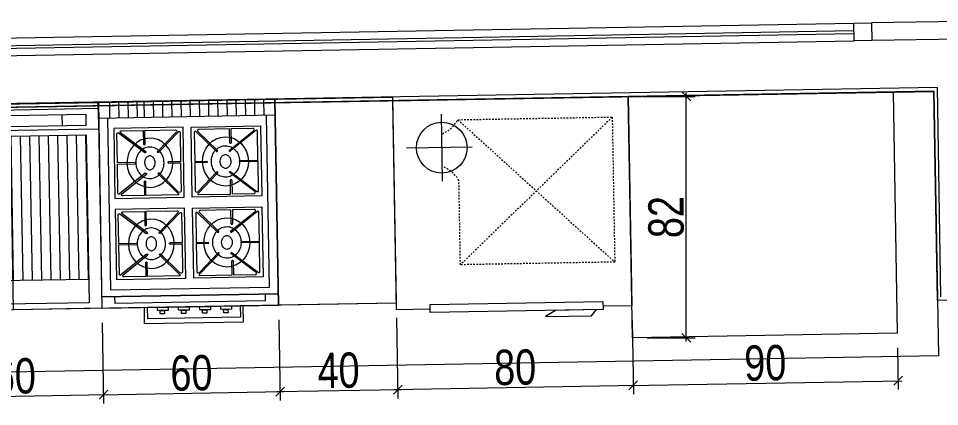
# Model space of a CAD drawing. Header units: millimetres. Extents: x 4 to 839, y -528 to 593.
# Drawn here: x 249.2 to 311.8, y 415.9 to 442.2 of the extents above; entities that cross this region are included whole.
import ezdxf

# ---------------------------------------------------------------- set-up
doc = ezdxf.new("R2010")
doc.units = ezdxf.units.MM
doc.linetypes.add('DASHED', pattern=[0.75, 0.5, -0.25])
for name, color, linetype, lineweight in [('cam', 146, 'Continuous', 20), ('ICOL', 50, 'Continuous', 15), ('kompozit', 16, 'Continuous', 20), ('makine', 177, 'Continuous', 18), ('tefriş', 34, 'Continuous', 20)]:
    doc.layers.add(name, color=color, linetype=linetype, lineweight=lineweight)
doc.layers.add('tefris ölcü', color=251, linetype='Continuous')
doc.styles.add('uban-2', font='GOTHIC.TTF', dxfattribs={"width": 0.8})
doc.dimstyles.new('1_50 uban', dxfattribs={"dimtxt": 12, "dimasz": 3, "dimexe": 3, "dimexo": 5, "dimgap": 0.5, "dimtad": 1, "dimdec": 0, "dimzin": 9, "dimtxsty": 'uban-2', "dimblk": 'OBLIQUE', "dimcen": 1.5, "dimdle": 1.25, "dimclrd": 251, "dimclre": 251, "dimclrt": 1, "dimazin": 2, "dimtfac": 1.25, "dimtdec": 0, "dimtix": 1, "dimtmove": 0, "dimatfit": 3, "dimldrblk": 'OBLIQUE', "dimfxl": 5, "dimtolj": 1, "dimtzin": 0, "dimarcsym": 0})

# ---------------------------------------------------------------- blocks, each defined once
blk = doc.blocks.new('*E119')
at = {"layer": 'cam'}
for p, q in [((791.88, 13.3), (1218.32, 20.79)), ((1218.32, 20.79), (1224.31, 20.9)), ((1218.42, 14.79), (1218.32, 20.79)), ((1224.31, 20.9), (1224.42, 14.9)), ((791.93, 10.8), (1218.36, 18.29)), ((791.94, 9.8), (1218.38, 17.29)), ((791.99, 7.3), (1218.42, 14.79)), ((1224.42, 14.9), (1218.42, 14.79))]:
    blk.add_line(p, q, dxfattribs=at)
at = {"layer": 'kompozit'}
for p, q in [((1312.8, 22.45), (1224.31, 20.9)), ((1312.91, 16.45), (1224.42, 14.9)), ((1246.7, -1.02), (800.48, -8.85)), ((1245.52, -2.24), (801.68, -10.03)), ((1246.75, -73.43), (1245.52, -2.24)), ((1247.93, -72.2), (1246.7, -1.02)), ((1293.15, -72.61), (1246.75, -73.43))]:
    blk.add_line(p, q, dxfattribs=at)
blk = doc.blocks.new('_Oblique')
at = {"layer": 'ICOL', "color": 0, "lineweight": -2}
blk.add_line((-0.5, -0.5), (0.5, 0.5), dxfattribs=at)
blk = doc.blocks.new('*D84')
at = {"layer": 'Defpoints', "color": 0, "transparency": 16777216}
for p in [(1141.64, -4.06), (1161.4, -4.06), (1143.08, -86.12)]:
    blk.add_point(p, dxfattribs=at)
at = {"layer": 'tefris ölcü', "color": 251, "lineweight": -2, "transparency": 16777216}
for p, q in [((1161.4, -87.37), (1161.4, -2.81)), ((1146.64, -4.06), (1164.4, -4.06)), ((1148.08, -86.12), (1164.4, -86.12))]:
    blk.add_line(p, q, dxfattribs=at)
at = {"layer": 'tefris ölcü', "color": 251, "lineweight": -2, "transparency": 16777216, "xscale": 3, "yscale": 3, "zscale": 3}
for p, rotation in [((1161.4, -4.06), 90), ((1161.4, -86.12), 270)]:
    blk.add_blockref('_Oblique', p, dxfattribs=dict(at, rotation=rotation))
at = {"layer": 'tefris ölcü', "color": 1, "transparency": 16777216, "insert": (1154.59, -45.09), "char_height": 12, "attachment_point": 5, "rotation": 90, "style": 'uban-2'}
blk.add_mtext('\\A1;82', dxfattribs=at)
blk = doc.blocks.new('*D96')
at = {"layer": 'Defpoints', "color": 0, "transparency": 16777216}
for p in [(902.89, -77.13), (962.88, -76.08), (963.4, -105.45)]:
    blk.add_point(p, dxfattribs=at)
at = {"layer": 'tefris ölcü', "color": 251, "lineweight": -2, "transparency": 16777216}
for p, q in [((962.97, -81.08), (963.45, -108.45)), ((902.98, -82.13), (903.46, -109.5)), ((902.16, -106.52), (964.65, -105.42))]:
    blk.add_line(p, q, dxfattribs=at)
at = {"layer": 'tefris ölcü', "color": 251, "lineweight": -2, "transparency": 16777216, "xscale": 3, "yscale": 3, "zscale": 3}
for p, rotation in [((903.41, -106.5), 181.0028386138234), ((963.4, -105.45), 1.002838613823405)]:
    blk.add_blockref('_Oblique', p, dxfattribs=dict(at, rotation=rotation))
at = {"layer": 'tefris ölcü', "color": 1, "transparency": 16777216, "insert": (933.28, -99.17), "char_height": 12, "attachment_point": 5, "rotation": 1.0028, "style": 'uban-2'}
blk.add_mtext('\\A1;60', dxfattribs=at)
blk = doc.blocks.new('*D97')
at = {"layer": 'Defpoints', "color": 0, "transparency": 16777216}
for p in [(1022.88, -75.03), (962.88, -76.08), (1023.39, -104.4)]:
    blk.add_point(p, dxfattribs=at)
at = {"layer": 'tefris ölcü', "color": 251, "lineweight": -2, "transparency": 16777216}
for p, q in [((962.97, -81.08), (963.45, -108.45)), ((1022.97, -80.03), (1023.45, -107.4)), ((962.15, -105.47), (1024.64, -104.37))]:
    blk.add_line(p, q, dxfattribs=at)
at = {"layer": 'tefris ölcü', "color": 251, "lineweight": -2, "transparency": 16777216, "xscale": 3, "yscale": 3, "zscale": 3}
for p, rotation in [((1023.39, -104.4), 1.002838613823405), ((963.4, -105.45), 181.0028386138234)]:
    blk.add_blockref('_Oblique', p, dxfattribs=dict(at, rotation=rotation))
at = {"layer": 'tefris ölcü', "color": 1, "transparency": 16777216, "insert": (993.28, -98.12), "char_height": 12, "attachment_point": 5, "rotation": 1.0028, "style": 'uban-2'}
blk.add_mtext('\\A1;60', dxfattribs=at)
blk = doc.blocks.new('*D98')
at = {"layer": 'Defpoints', "color": 0, "transparency": 16777216}
for p in [(1022.88, -75.03), (1062.87, -74.33), (1063.38, -103.7)]:
    blk.add_point(p, dxfattribs=at)
at = {"layer": 'tefris ölcü', "color": 251, "lineweight": -2, "transparency": 16777216}
for p, q in [((1022.97, -80.03), (1023.45, -107.4)), ((1062.95, -79.33), (1063.43, -106.7)), ((1022.14, -104.42), (1064.63, -103.67))]:
    blk.add_line(p, q, dxfattribs=at)
at = {"layer": 'tefris ölcü', "color": 251, "lineweight": -2, "transparency": 16777216, "xscale": 3, "yscale": 3, "zscale": 3}
for p, rotation in [((1023.39, -104.4), 181.0028386138234), ((1063.38, -103.7), 1.002838613823405)]:
    blk.add_blockref('_Oblique', p, dxfattribs=dict(at, rotation=rotation))
at = {"layer": 'tefris ölcü', "color": 1, "transparency": 16777216, "insert": (1043.27, -97.25), "char_height": 12, "attachment_point": 5, "rotation": 1.0028, "style": 'uban-2'}
blk.add_mtext('\\A1;40', dxfattribs=at)
blk = doc.blocks.new('*D99')
at = {"layer": 'Defpoints', "color": 0, "transparency": 16777216}
for p in [(1062.87, -74.33), (1142.89, -75.24), (1143.36, -102.3)]:
    blk.add_point(p, dxfattribs=at)
at = {"layer": 'tefris ölcü', "color": 251, "lineweight": -2, "transparency": 16777216}
for p, q in [((1062.95, -79.33), (1063.43, -106.7)), ((1142.98, -80.24), (1143.42, -105.3)), ((1062.13, -103.72), (1144.61, -102.27))]:
    blk.add_line(p, q, dxfattribs=at)
at = {"layer": 'tefris ölcü', "color": 251, "lineweight": -2, "transparency": 16777216, "xscale": 3, "yscale": 3, "zscale": 3}
for p, rotation in [((1063.38, -103.7), 181.0028386138234), ((1143.36, -102.3), 1.002838613823405)]:
    blk.add_blockref('_Oblique', p, dxfattribs=dict(at, rotation=rotation))
at = {"layer": 'tefris ölcü', "color": 1, "transparency": 16777216, "insert": (1103.25, -96.2), "char_height": 12, "attachment_point": 5, "rotation": 1.0028, "style": 'uban-2'}
blk.add_mtext('\\A1;80', dxfattribs=at)
blk = doc.blocks.new('*D100')
at = {"layer": 'Defpoints', "color": 0, "transparency": 16777216}
for p in [(1142.89, -75.24), (1233.06, -84.56), (1233.35, -100.72)]:
    blk.add_point(p, dxfattribs=at)
at = {"layer": 'tefris ölcü', "color": 251, "lineweight": -2, "transparency": 16777216}
for p, q in [((1142.98, -80.24), (1143.42, -105.3)), ((1233.15, -89.56), (1233.4, -103.72)), ((1142.11, -102.32), (1234.6, -100.7))]:
    blk.add_line(p, q, dxfattribs=at)
at = {"layer": 'tefris ölcü', "color": 251, "lineweight": -2, "transparency": 16777216, "xscale": 3, "yscale": 3, "zscale": 3}
for p, rotation in [((1233.35, -100.72), 1.002838613823405), ((1143.36, -102.3), 181.0028386138234)]:
    blk.add_blockref('_Oblique', p, dxfattribs=dict(at, rotation=rotation))
at = {"layer": 'tefris ölcü', "color": 1, "transparency": 16777216, "insert": (1188.24, -94.71), "char_height": 12, "attachment_point": 5, "rotation": 1.0028, "style": 'uban-2'}
blk.add_mtext('\\A1;90', dxfattribs=at)
blk = doc.blocks.new('72_70')
for p, q in [((-5.08, 46.18), (-5.08, 25.64)), ((4.27, 35.91), (-15.83, 35.91))]:
    blk.add_line(p, q)
at = {"linetype": 'DASHED'}
for p, q in [((0, 44.37), (47.2, 44.37)), ((47.2, 44.37), (0, 0)), ((0, 44.37), (47.2, 0)), ((47.2, 44.37), (47.2, 0)), ((0, 0), (0, 25.77)), ((47.2, 0), (0, 0))]:
    blk.add_line(p, q, dxfattribs=at)
blk.add_lwpolyline([(-9.46, -13.47), (-19.82, -13.47), (-19.82, 50.53), (52.18, 50.53), (52.18, -13.47), (43.39, -13.47)])
for points in [[(43.39, -14.46), (-9.46, -14.46), (-9.46, -11.96), (43.39, -11.96)], [(41.39, -14.46), (28.78, -14.46), (25.78, -16.28), (39.78, -16.28)]]:
    blk.add_lwpolyline(points, close=True)
blk.add_circle((-5.08, 35.91), 7.76)
for centre, radius, start, end in [((-8.22, 48.94), 9.4, 291.2079, 330.9566), ((-8.82, 20.74), 10.16, 29.6907, 66.7752)]:
    blk.add_arc(centre, radius, start, end, dxfattribs=at)
blk = doc.blocks.new('ocak')
at = {"linetype": 'Continuous'}
for p, q in [((0, 22.61), (0, 82.61)), ((0, 82.61), (70, 82.61)), ((5.44, 82.61), (5.44, 22.61)), ((66.11, 22.61), (66.11, 82.61)), ((66.11, 82.61), (66.11, 22.61)), ((70, 22.61), (70, 82.61)), ((5.44, 78.85), (0, 78.85)), ((63.78, 79.61), (5.44, 79.61)), ((63.78, 25.61), (63.78, 79.61)), ((5.44, 75.73), (0, 75.73)), ((8.98, 53.97), (8.98, 77.54)), ((8.98, 77.54), (32.76, 77.54)), ((17.1, 66.73), (10.49, 75.22)), ((10.5, 75.95), (17.34, 67.15)), ((20.66, 76.49), (10.67, 76.49)), ((20.66, 70.41), (20.66, 76.49)), ((31.06, 76.49), (21.07, 76.49)), ((21.07, 76.49), (21.07, 70.41)), ((24.39, 67.15), (31.24, 75.95)), ((31.25, 75.22), (24.64, 66.73)), ((32.76, 77.54), (32.76, 53.97)), ((36.5, 53.97), (36.5, 77.54)), ((36.5, 77.54), (60.28, 77.54)), ((44.62, 66.73), (38.01, 75.22)), ((38.02, 75.95), (44.87, 67.15)), ((48.19, 76.49), (38.2, 76.49)), ((48.19, 70.41), (48.19, 76.49)), ((58.58, 76.49), (48.59, 76.49)), ((48.59, 76.49), (48.59, 70.41)), ((51.91, 67.15), (58.76, 75.95)), ((58.77, 75.22), (52.16, 66.73)), ((60.28, 77.54), (60.28, 53.97)), ((66.11, 22.61), (66.11, 78.12)), ((66.11, 78.12), (68.44, 78.12)), ((68.44, 78.12), (68.44, 27.1)), ((5.44, 72.6), (0, 72.6)), ((9.8, 74.85), (9.8, 67.51)), ((31.94, 67.51), (31.94, 74.85)), ((37.32, 74.85), (37.32, 67.51)), ((59.46, 67.51), (59.46, 74.85)), ((5.44, 69.48), (0, 69.48)), ((20.91, 70.2), (20.83, 70.2)), ((48.43, 70.2), (48.35, 70.2)), ((75.44, 70.61), (70, 70.61)), ((70, 70.61), (70, 69.61)), ((70, 69.61), (73.89, 69.61)), ((73.89, 69.61), (73.89, 38.02)), ((75.44, 37.02), (75.44, 70.61)), ((5.44, 66.35), (0, 66.35)), ((9.8, 67.51), (14.52, 67.51)), ((14.52, 66.99), (9.8, 66.99)), ((9.8, 66.99), (9.8, 56.65)), ((14.69, 67.3), (14.69, 67.2)), ((27.05, 67.2), (27.05, 67.3)), ((27.21, 67.51), (31.94, 67.51)), ((31.94, 66.99), (27.21, 66.99)), ((31.94, 56.14), (31.94, 66.99)), ((37.32, 67.51), (42.05, 67.51)), ((42.05, 66.99), (37.32, 66.99)), ((37.32, 66.99), (37.32, 56.65)), ((42.21, 67.3), (42.21, 67.2)), ((54.57, 67.2), (54.57, 67.3)), ((54.73, 67.51), (59.46, 67.51)), ((59.46, 66.99), (54.73, 66.99)), ((59.46, 56.14), (59.46, 66.99)), ((70, 62.97), (70, 66.62)), ((70, 66.62), (71.13, 66.62)), ((71.13, 66.62), (71.13, 62.97)), ((5.44, 63.23), (0, 63.23)), ((10.49, 56.28), (17.1, 62.77)), ((24.68, 62.72), (31.52, 55.92)), ((38.01, 56.28), (44.62, 62.77)), ((52.2, 62.72), (59.05, 55.92)), ((71.13, 62.97), (70, 62.97)), ((71.13, 63.94), (71.13, 65.4)), ((71.13, 65.4), (72.27, 65.4)), ((72.27, 63.94), (71.13, 63.94)), ((72.27, 65.4), (72.27, 63.94)), ((5.44, 60.1), (0, 60.1)), ((17.34, 62.35), (10.5, 55.55)), ((30.96, 55.91), (24.35, 62.4)), ((44.87, 62.35), (38.02, 55.55)), ((58.48, 55.91), (51.87, 62.4)), ((5.44, 56.98), (0, 56.98)), ((20.66, 55.01), (20.66, 59.09)), ((20.83, 59.3), (20.91, 59.3)), ((21.07, 59.09), (21.07, 55.01)), ((48.19, 55.01), (48.19, 59.09)), ((48.35, 59.3), (48.43, 59.3)), ((48.59, 59.09), (48.59, 55.01)), ((70, 55.8), (70, 59.44)), ((70, 59.44), (71.13, 59.44)), ((71.13, 59.44), (71.13, 55.8)), ((71.13, 56.76), (71.13, 58.22)), ((71.13, 58.22), (72.27, 58.22)), ((72.27, 56.76), (71.13, 56.76)), ((72.27, 58.22), (72.27, 56.76)), ((5.44, 53.85), (0, 53.85)), ((32.76, 53.97), (8.98, 53.97)), ((10.67, 55.01), (20.66, 55.01)), ((21.07, 55.01), (30.67, 55.01)), ((60.28, 53.97), (36.5, 53.97)), ((38.2, 55.01), (48.19, 55.01)), ((48.59, 55.01), (58.19, 55.01)), ((71.13, 55.8), (70, 55.8)), ((5.44, 50.73), (0, 50.73)), ((8.98, 51.25), (8.98, 27.69)), ((32.76, 51.25), (8.98, 51.25)), ((10.67, 50.21), (20.66, 50.21)), ((20.66, 50.21), (20.66, 46.13)), ((21.07, 46.13), (21.07, 50.21)), ((21.07, 50.21), (30.67, 50.21)), ((32.76, 27.69), (32.76, 51.25)), ((36.5, 51.25), (36.5, 27.69)), ((60.28, 51.25), (36.5, 51.25)), ((38.2, 50.21), (48.19, 50.21)), ((48.19, 50.21), (48.19, 46.13)), ((48.59, 46.13), (48.59, 50.21)), ((48.59, 50.21), (58.19, 50.21)), ((60.28, 27.69), (60.28, 51.25)), ((70, 48.62), (70, 52.26)), ((70, 52.26), (71.13, 52.26)), ((71.13, 52.26), (71.13, 48.62)), ((71.13, 49.58), (71.13, 51.04)), ((71.13, 51.04), (72.27, 51.04)), ((72.27, 51.04), (72.27, 49.58)), ((5.44, 47.6), (0, 47.6)), ((9.8, 38.23), (9.8, 48.57)), ((10.49, 48.94), (17.1, 42.45)), ((17.34, 42.87), (10.5, 49.67)), ((30.96, 49.31), (24.35, 42.82)), ((24.68, 42.5), (31.52, 49.3)), ((31.94, 49.08), (31.94, 38.23)), ((37.32, 38.23), (37.32, 48.57)), ((38.01, 48.94), (44.62, 42.45)), ((44.87, 42.87), (38.02, 49.67)), ((58.48, 49.31), (51.87, 42.82)), ((52.2, 42.5), (59.05, 49.3)), ((59.46, 49.08), (59.46, 38.23)), ((71.13, 48.62), (70, 48.62)), ((72.27, 49.58), (71.13, 49.58)), ((5.44, 44.48), (0, 44.48)), ((20.83, 45.92), (20.91, 45.92)), ((48.35, 45.92), (48.43, 45.92)), ((70, 41.44), (70, 45.08)), ((70, 45.08), (71.13, 45.08)), ((71.13, 45.08), (71.13, 41.44)), ((71.13, 42.4), (71.13, 43.86)), ((71.13, 43.86), (72.27, 43.86)), ((72.27, 43.86), (72.27, 42.4)), ((5.44, 41.35), (0, 41.35)), ((71.13, 41.44), (70, 41.44)), ((72.27, 42.4), (71.13, 42.4)), ((5.44, 38.23), (0, 38.23)), ((14.52, 38.23), (9.8, 38.23)), ((9.8, 37.71), (14.52, 37.71)), ((9.8, 30.37), (9.8, 37.71)), ((17.1, 38.49), (10.49, 30)), ((10.5, 29.27), (17.34, 38.07)), ((14.69, 37.92), (14.69, 38.02)), ((24.39, 38.07), (31.24, 29.27)), ((31.25, 30), (24.64, 38.49)), ((27.05, 38.02), (27.05, 37.92)), ((31.94, 38.23), (27.21, 38.23)), ((27.21, 37.71), (31.94, 37.71)), ((31.94, 37.71), (31.94, 30.37)), ((42.05, 38.23), (37.32, 38.23)), ((37.32, 37.71), (42.05, 37.71)), ((37.32, 30.37), (37.32, 37.71)), ((44.62, 38.49), (38.01, 30)), ((38.02, 29.27), (44.87, 38.07)), ((42.21, 37.92), (42.21, 38.02)), ((51.91, 38.07), (58.76, 29.27)), ((58.77, 30), (52.16, 38.49)), ((54.57, 38.02), (54.57, 37.92)), ((59.46, 38.23), (54.73, 38.23)), ((54.73, 37.71), (59.46, 37.71)), ((59.46, 37.71), (59.46, 30.37)), ((70, 38.02), (73.89, 38.02)), ((5.44, 35.84), (0, 35.84)), ((20.66, 34.81), (20.66, 28.73)), ((20.91, 35.02), (20.83, 35.02)), ((21.07, 28.73), (21.07, 34.81)), ((48.19, 34.81), (48.19, 28.73)), ((48.43, 35.02), (48.35, 35.02)), ((48.59, 28.73), (48.59, 34.81)), ((75.44, 37.02), (70, 37.02)), ((5.44, 32.71), (0, 32.71)), ((5.44, 29.59), (0, 29.59)), ((20.66, 28.73), (10.67, 28.73)), ((31.06, 28.73), (21.07, 28.73)), ((48.19, 28.73), (38.2, 28.73)), ((58.58, 28.73), (48.59, 28.73)), ((5.44, 26.46), (0, 26.46)), ((5.44, 25.61), (63.78, 25.61)), ((8.98, 27.69), (32.76, 27.69)), ((36.5, 27.69), (60.28, 27.69)), ((68.44, 27.1), (66.11, 27.1)), ((0, 22.61), (70, 22.61)), ((5.44, 22.6), (0, 22.6))]:
    blk.add_line(p, q, dxfattribs=at)
for p, q in [((0, 82.61), (70, 82.61)), ((0, 82.61), (70, 82.61)), ((70, 82.61), (0, 82.61)), ((70, 82.61), (0, 82.61))]:
    blk.add_line(p, q)
for centre, major_axis, ratio, start_param, end_param in [((10.2, 74.85), (0, 0.524), 0.777778, -0.785398, 1.570796), ((10.67, 76.17), (0, 0.314), 0.777778, 0, 2.356194), ((31.06, 76.17), (0, 0.314), 0.777778, 3.926991, 6.283185), ((31.53, 74.85), (0, 0.524), 0.777778, -1.570796, 0.785398), ((37.73, 74.85), (0, 0.524), 0.777778, -0.785398, 1.570796), ((38.2, 76.17), (0, 0.314), 0.777778, 0, 2.356194), ((58.58, 76.17), (0, 0.314), 0.777778, 3.926991, 6.283185), ((59.06, 74.85), (0, 0.524), 0.777778, -1.570796, 0.785398), ((20.84, 65.45), (8.36, 0), 0.933039, 1.570796326794683, 7.853981633974269), ((48.37, 65.45), (8.36, 0), 0.933039, 1.570796326794683, 7.853981633974269), ((20.83, 70.41), (0, 0.21), 0.777778, 1.570796, 3.141593), ((20.91, 70.41), (0, 0.21), 0.777778, 3.141593, 4.712389), ((48.35, 70.41), (0, 0.21), 0.777778, 1.570796, 3.141593), ((48.43, 70.41), (0, 0.21), 0.777778, 3.141593, 4.712389), ((14.52, 67.3), (0, 0.21), 0.777778, -1.570796, 0), ((14.52, 67.2), (0, -0.21), 0.777778, 0, 1.570796), ((17.19, 66.98), (0, 0.27), 0.777778, 2.70201, 5.426316), ((24.55, 66.98), (0, 0.27), 0.777778, 0.856869, 3.581175), ((27.21, 67.3), (0, -0.21), 0.777778, 3.141593, 4.712389), ((27.21, 67.2), (0, 0.21), 0.777778, 1.570796, 3.141593), ((42.05, 67.3), (0, 0.21), 0.777778, -1.570796, 0), ((42.05, 67.2), (0, -0.21), 0.777778, 0, 1.570796), ((44.71, 66.98), (0, 0.27), 0.777778, 2.70201, 5.426316), ((52.07, 66.98), (0, 0.27), 0.777778, 0.856869, 3.581175), ((54.73, 67.3), (0, -0.21), 0.777778, 3.141593, 4.712389), ((54.73, 67.2), (0, 0.21), 0.777778, 1.570796, 3.141593), ((17.19, 62.53), (0, 0.27), 0.777778, 3.998462, 6.722768), ((24.54, 62.52), (0, 0.27), 0.777778, -0.713927, 2.010379), ((44.71, 62.53), (0, 0.27), 0.777778, 3.998462, 6.722768), ((52.06, 62.52), (0, 0.27), 0.777778, -0.713927, 2.010379), ((10.2, 56.65), (0, 0.524), 0.777778, 1.570796, 3.926991), ((20.83, 59.09), (0, 0.21), 0.777778, 0, 1.570796), ((20.91, 59.09), (0, 0.21), 0.777778, 4.712389, 6.283185), ((37.73, 56.65), (0, 0.524), 0.777778, 1.570796, 3.926991), ((48.35, 59.09), (0, 0.21), 0.777778, 0, 1.570796), ((48.43, 59.09), (0, 0.21), 0.777778, 4.712389, 6.283185), ((10.67, 55.33), (0, 0.314), 0.777778, 0.785398, 3.141593), ((30.67, 55.54), (0, 0.524), 0.777778, 3.141593, 5.497787), ((31.7, 56.14), (0, 0.314), 0.777778, 2.356194, 4.712389), ((38.2, 55.33), (0, 0.314), 0.777778, 0.785398, 3.141593), ((58.19, 55.54), (0, 0.524), 0.777778, 3.141593, 5.497787), ((59.22, 56.14), (0, 0.314), 0.777778, 2.356194, 4.712389)]:
    blk.add_ellipse(centre, major_axis=major_axis, ratio=ratio, start_param=start_param, end_param=end_param, dxfattribs=at)
at = {"linetype": 'Continuous', "extrusion": (0, 0, -1)}
for centre, major_axis, ratio, start_param, end_param in [((10.67, 49.89), (0, -0.314), 0.777778, 0.785398, 3.141593), ((30.67, 49.68), (0, -0.524), 0.777778, 3.141593, 5.497787), ((38.2, 49.89), (0, -0.314), 0.777778, 0.785398, 3.141593), ((58.19, 49.68), (0, -0.524), 0.777778, 3.141593, 5.497787), ((10.2, 48.57), (0, -0.524), 0.777778, 1.570796, 3.926991), ((20.84, 39.77), (8.36, 0), 0.933039, 1.570796326794683, 7.853981633974269), ((31.7, 49.08), (0, -0.314), 0.777778, 2.356194, 4.712389), ((37.73, 48.57), (0, -0.524), 0.777778, 1.570796, 3.926991), ((48.37, 39.77), (8.36, 0), 0.933039, 1.570796326794683, 7.853981633974269), ((59.22, 49.08), (0, -0.314), 0.777778, 2.356194, 4.712389), ((20.83, 46.13), (0, -0.21), 0.777778, 0, 1.570796), ((20.91, 46.13), (0, -0.21), 0.777778, 4.712389, 6.283185), ((48.35, 46.13), (0, -0.21), 0.777778, 0, 1.570796), ((48.43, 46.13), (0, -0.21), 0.777778, 4.712389, 6.283185), ((17.19, 42.69), (0, -0.27), 0.777778, 3.998462, 6.722768), ((24.54, 42.71), (0, -0.27), 0.777778, -0.713927, 2.010379), ((44.71, 42.69), (0, -0.27), 0.777778, 3.998462, 6.722768), ((52.06, 42.71), (0, -0.27), 0.777778, -0.713927, 2.010379), ((14.52, 38.02), (0, 0.21), 0.777778, 0, 1.570796), ((14.52, 37.92), (0, -0.21), 0.777778, -1.570796, 0), ((17.19, 38.25), (0, -0.27), 0.777778, 2.70201, 5.426316), ((24.55, 38.25), (0, -0.27), 0.777778, 0.856869, 3.581175), ((27.21, 38.02), (0, -0.21), 0.777778, 1.570796, 3.141593), ((27.21, 37.92), (0, 0.21), 0.777778, 3.141593, 4.712389), ((42.05, 38.02), (0, 0.21), 0.777778, 0, 1.570796), ((42.05, 37.92), (0, -0.21), 0.777778, -1.570796, 0), ((44.71, 38.25), (0, -0.27), 0.777778, 2.70201, 5.426316), ((52.07, 38.25), (0, -0.27), 0.777778, 0.856869, 3.581175), ((54.73, 38.02), (0, -0.21), 0.777778, 1.570796, 3.141593), ((54.73, 37.92), (0, 0.21), 0.777778, 3.141593, 4.712389), ((20.83, 34.81), (0, -0.21), 0.777778, 1.570796, 3.141593), ((20.91, 34.81), (0, -0.21), 0.777778, 3.141593, 4.712389), ((48.35, 34.81), (0, -0.21), 0.777778, 1.570796, 3.141593), ((48.43, 34.81), (0, -0.21), 0.777778, 3.141593, 4.712389), ((10.2, 30.37), (0, -0.524), 0.777778, -0.785398, 1.570796), ((10.67, 29.05), (0, -0.314), 0.777778, 0, 2.356194), ((31.06, 29.05), (0, -0.314), 0.777778, 3.926991, 6.283185), ((31.53, 30.37), (0, -0.524), 0.777778, -1.570796, 0.785398), ((37.73, 30.37), (0, -0.524), 0.777778, -0.785398, 1.570796), ((38.2, 29.05), (0, -0.314), 0.777778, 0, 2.356194), ((58.58, 29.05), (0, -0.314), 0.777778, 3.926991, 6.283185), ((59.06, 30.37), (0, -0.524), 0.777778, -1.570796, 0.785398)]:
    blk.add_ellipse(centre, major_axis=major_axis, ratio=ratio, start_param=start_param, end_param=end_param, dxfattribs=at)
at = {"linetype": 'Continuous'}
for points, knots in [([(20.84, 70.25), (20.39, 70.25), (19.94, 70.2), (18.79, 69.93), (18.12, 69.64), (16.99, 68.85), (16.52, 68.36), (15.84, 67.28), (15.62, 66.69), (15.44, 65.48), (15.48, 64.87), (15.82, 63.66), (16.13, 63.07), (17.02, 62.02), (17.6, 61.57), (18.92, 60.92), (19.67, 60.72), (21.2, 60.61), (21.97, 60.71), (23.4, 61.18), (24.05, 61.55), (25.11, 62.48), (25.53, 63.03), (26.07, 64.22), (26.21, 64.85), (26.2, 66.12), (26.06, 66.75), (25.49, 67.93), (25.07, 68.48), (23.99, 69.39), (23.33, 69.76), (22.05, 70.16), (21.45, 70.25), (20.84, 70.25)], [1.570796, 1.570796, 1.570796, 1.570796, 1.816027, 1.816027, 2.211757, 2.211757, 2.607488, 2.607488, 3.003218, 3.003218, 3.398949, 3.398949, 3.812011, 3.812011, 4.225074, 4.225074, 4.638137, 4.638137, 5.0512, 5.0512, 5.464262, 5.464262, 5.877325, 5.877325, 6.290388, 6.290388, 6.70345, 6.70345, 7.116513, 7.116513, 7.529576, 7.529576, 7.853982, 7.853982, 7.853982, 7.853982]), ([(48.37, 70.25), (47.91, 70.25), (47.46, 70.2), (46.31, 69.93), (45.65, 69.64), (44.51, 68.85), (44.05, 68.36), (43.36, 67.28), (43.14, 66.69), (42.96, 65.48), (43, 64.87), (43.34, 63.66), (43.66, 63.07), (44.54, 62.02), (45.12, 61.57), (46.44, 60.92), (47.19, 60.72), (48.72, 60.61), (49.49, 60.71), (50.92, 61.18), (51.57, 61.55), (52.64, 62.48), (53.05, 63.03), (53.6, 64.22), (53.73, 64.85), (53.72, 66.12), (53.58, 66.75), (53.01, 67.93), (52.59, 68.48), (51.51, 69.39), (50.85, 69.76), (49.57, 70.16), (48.97, 70.25), (48.37, 70.25)], [1.570796, 1.570796, 1.570796, 1.570796, 1.816027, 1.816027, 2.211757, 2.211757, 2.607488, 2.607488, 3.003218, 3.003218, 3.398949, 3.398949, 3.812011, 3.812011, 4.225074, 4.225074, 4.638137, 4.638137, 5.0512, 5.0512, 5.464262, 5.464262, 5.877325, 5.877325, 6.290388, 6.290388, 6.70345, 6.70345, 7.116513, 7.116513, 7.529576, 7.529576, 7.853982, 7.853982, 7.853982, 7.853982]), ([(20.84, 67.25), (20.64, 67.25), (20.43, 67.23), (20.05, 67.15), (19.89, 67.1), (19.57, 66.96), (19.42, 66.88), (19.12, 66.68), (18.97, 66.53), (18.71, 66.23), (18.63, 66.07), (18.51, 65.75), (18.48, 65.61), (18.48, 65.31), (18.51, 65.16), (18.62, 64.85), (18.71, 64.68), (18.91, 64.44), (18.99, 64.35), (19.17, 64.19), (19.28, 64.12), (19.53, 63.96), (19.68, 63.89), (20.07, 63.74), (20.33, 63.68), (20.8, 63.64), (21.03, 63.65), (21.41, 63.7), (21.57, 63.74), (21.96, 63.86), (22.19, 63.97), (22.55, 64.21), (22.68, 64.33), (22.9, 64.57), (22.98, 64.7), (23.14, 65), (23.19, 65.18), (23.22, 65.52), (23.2, 65.69), (23.1, 65.99), (23.04, 66.12), (22.86, 66.38), (22.74, 66.52), (22.49, 66.74), (22.35, 66.83), (22.05, 67), (21.89, 67.07), (21.54, 67.18), (21.35, 67.22), (21.05, 67.25), (20.95, 67.25), (20.84, 67.25)], [1.570796, 1.570796, 1.570796, 1.570796, 1.797048, 1.797048, 1.997563, 1.997563, 2.198078, 2.198078, 2.484279, 2.484279, 2.811241, 2.811241, 3.138204, 3.138204, 3.465167, 3.465167, 3.79213, 3.79213, 3.961379, 3.961379, 4.130628, 4.130628, 4.335117, 4.335117, 4.620133, 4.620133, 4.857215, 4.857215, 5.038704, 5.038704, 5.337563, 5.337563, 5.585898, 5.585898, 5.834234, 5.834234, 6.208321, 6.208321, 6.582408, 6.582408, 6.845714, 6.845714, 7.10902, 7.10902, 7.319558, 7.319558, 7.530095, 7.530095, 7.740632, 7.740632, 7.853982, 7.853982, 7.853982, 7.853982]), ([(48.37, 67.25), (48.16, 67.25), (47.95, 67.23), (47.57, 67.15), (47.41, 67.1), (47.09, 66.96), (46.95, 66.88), (46.64, 66.68), (46.49, 66.53), (46.24, 66.23), (46.15, 66.07), (46.03, 65.75), (46.01, 65.61), (46, 65.31), (46.03, 65.16), (46.14, 64.85), (46.23, 64.68), (46.43, 64.44), (46.51, 64.35), (46.69, 64.19), (46.8, 64.12), (47.05, 63.96), (47.2, 63.89), (47.6, 63.74), (47.86, 63.68), (48.33, 63.64), (48.55, 63.65), (48.93, 63.7), (49.09, 63.74), (49.49, 63.86), (49.72, 63.97), (50.07, 64.21), (50.2, 64.33), (50.42, 64.57), (50.51, 64.7), (50.66, 65), (50.71, 65.18), (50.74, 65.52), (50.72, 65.69), (50.62, 65.99), (50.56, 66.12), (50.38, 66.38), (50.26, 66.52), (50.01, 66.74), (49.87, 66.83), (49.57, 67), (49.41, 67.07), (49.06, 67.18), (48.87, 67.22), (48.57, 67.25), (48.47, 67.25), (48.37, 67.25)], [1.570796, 1.570796, 1.570796, 1.570796, 1.797048, 1.797048, 1.997563, 1.997563, 2.198078, 2.198078, 2.484279, 2.484279, 2.811241, 2.811241, 3.138204, 3.138204, 3.465167, 3.465167, 3.79213, 3.79213, 3.961379, 3.961379, 4.130628, 4.130628, 4.335117, 4.335117, 4.620133, 4.620133, 4.857215, 4.857215, 5.038704, 5.038704, 5.337563, 5.337563, 5.585898, 5.585898, 5.834234, 5.834234, 6.208321, 6.208321, 6.582408, 6.582408, 6.845714, 6.845714, 7.10902, 7.10902, 7.319558, 7.319558, 7.530095, 7.530095, 7.740632, 7.740632, 7.853982, 7.853982, 7.853982, 7.853982]), ([(20.84, 34.97), (20.39, 34.97), (19.94, 35.02), (18.79, 35.29), (18.12, 35.58), (16.99, 36.37), (16.52, 36.86), (15.84, 37.95), (15.62, 38.54), (15.44, 39.74), (15.48, 40.35), (15.82, 41.56), (16.13, 42.15), (17.02, 43.2), (17.6, 43.65), (18.92, 44.3), (19.67, 44.5), (21.2, 44.61), (21.97, 44.51), (23.4, 44.04), (24.05, 43.67), (25.11, 42.74), (25.53, 42.19), (26.07, 41), (26.21, 40.37), (26.2, 39.11), (26.06, 38.47), (25.49, 37.29), (25.07, 36.74), (23.99, 35.83), (23.33, 35.46), (22.05, 35.06), (21.45, 34.97), (20.84, 34.97)], [1.570796, 1.570796, 1.570796, 1.570796, 1.816027, 1.816027, 2.211757, 2.211757, 2.607488, 2.607488, 3.003218, 3.003218, 3.398949, 3.398949, 3.812011, 3.812011, 4.225074, 4.225074, 4.638137, 4.638137, 5.0512, 5.0512, 5.464262, 5.464262, 5.877325, 5.877325, 6.290388, 6.290388, 6.70345, 6.70345, 7.116513, 7.116513, 7.529576, 7.529576, 7.853982, 7.853982, 7.853982, 7.853982]), ([(48.37, 34.97), (47.91, 34.97), (47.46, 35.02), (46.31, 35.29), (45.65, 35.58), (44.51, 36.37), (44.05, 36.86), (43.36, 37.95), (43.14, 38.54), (42.96, 39.74), (43, 40.35), (43.34, 41.56), (43.66, 42.15), (44.54, 43.2), (45.12, 43.65), (46.44, 44.3), (47.19, 44.5), (48.72, 44.61), (49.49, 44.51), (50.92, 44.04), (51.57, 43.67), (52.64, 42.74), (53.05, 42.19), (53.6, 41), (53.73, 40.37), (53.72, 39.11), (53.58, 38.47), (53.01, 37.29), (52.59, 36.74), (51.51, 35.83), (50.85, 35.46), (49.57, 35.06), (48.97, 34.97), (48.37, 34.97)], [1.570796, 1.570796, 1.570796, 1.570796, 1.816027, 1.816027, 2.211757, 2.211757, 2.607488, 2.607488, 3.003218, 3.003218, 3.398949, 3.398949, 3.812011, 3.812011, 4.225074, 4.225074, 4.638137, 4.638137, 5.0512, 5.0512, 5.464262, 5.464262, 5.877325, 5.877325, 6.290388, 6.290388, 6.70345, 6.70345, 7.116513, 7.116513, 7.529576, 7.529576, 7.853982, 7.853982, 7.853982, 7.853982]), ([(20.84, 37.97), (20.64, 37.97), (20.43, 37.99), (20.05, 38.07), (19.89, 38.12), (19.57, 38.26), (19.42, 38.34), (19.12, 38.54), (18.97, 38.69), (18.71, 38.99), (18.63, 39.15), (18.51, 39.47), (18.48, 39.62), (18.48, 39.91), (18.51, 40.06), (18.62, 40.38), (18.71, 40.54), (18.91, 40.78), (18.99, 40.87), (19.17, 41.03), (19.28, 41.1), (19.53, 41.26), (19.68, 41.33), (20.07, 41.48), (20.33, 41.54), (20.8, 41.58), (21.03, 41.57), (21.41, 41.52), (21.57, 41.48), (21.96, 41.36), (22.19, 41.25), (22.55, 41.01), (22.68, 40.89), (22.9, 40.65), (22.98, 40.52), (23.14, 40.22), (23.19, 40.04), (23.22, 39.7), (23.2, 39.53), (23.1, 39.23), (23.04, 39.1), (22.86, 38.84), (22.74, 38.7), (22.49, 38.49), (22.35, 38.39), (22.05, 38.23), (21.89, 38.15), (21.54, 38.05), (21.35, 38.01), (21.05, 37.97), (20.95, 37.97), (20.84, 37.97)], [1.570796, 1.570796, 1.570796, 1.570796, 1.797048, 1.797048, 1.997563, 1.997563, 2.198078, 2.198078, 2.484279, 2.484279, 2.811241, 2.811241, 3.138204, 3.138204, 3.465167, 3.465167, 3.79213, 3.79213, 3.961379, 3.961379, 4.130628, 4.130628, 4.335117, 4.335117, 4.620133, 4.620133, 4.857215, 4.857215, 5.038704, 5.038704, 5.337563, 5.337563, 5.585898, 5.585898, 5.834234, 5.834234, 6.208321, 6.208321, 6.582408, 6.582408, 6.845714, 6.845714, 7.10902, 7.10902, 7.319558, 7.319558, 7.530095, 7.530095, 7.740632, 7.740632, 7.853982, 7.853982, 7.853982, 7.853982]), ([(48.37, 37.97), (48.16, 37.97), (47.95, 37.99), (47.57, 38.07), (47.41, 38.12), (47.09, 38.26), (46.95, 38.34), (46.64, 38.54), (46.49, 38.69), (46.24, 38.99), (46.15, 39.15), (46.03, 39.47), (46.01, 39.62), (46, 39.91), (46.03, 40.06), (46.14, 40.38), (46.23, 40.54), (46.43, 40.78), (46.51, 40.87), (46.69, 41.03), (46.8, 41.1), (47.05, 41.26), (47.2, 41.33), (47.6, 41.48), (47.86, 41.54), (48.33, 41.58), (48.55, 41.57), (48.93, 41.52), (49.09, 41.48), (49.49, 41.36), (49.72, 41.25), (50.07, 41.01), (50.2, 40.89), (50.42, 40.65), (50.51, 40.52), (50.66, 40.22), (50.71, 40.04), (50.74, 39.7), (50.72, 39.53), (50.62, 39.23), (50.56, 39.1), (50.38, 38.84), (50.26, 38.7), (50.01, 38.49), (49.87, 38.39), (49.57, 38.23), (49.41, 38.15), (49.06, 38.05), (48.87, 38.01), (48.57, 37.97), (48.47, 37.97), (48.37, 37.97)], [1.570796, 1.570796, 1.570796, 1.570796, 1.797048, 1.797048, 1.997563, 1.997563, 2.198078, 2.198078, 2.484279, 2.484279, 2.811241, 2.811241, 3.138204, 3.138204, 3.465167, 3.465167, 3.79213, 3.79213, 3.961379, 3.961379, 4.130628, 4.130628, 4.335117, 4.335117, 4.620133, 4.620133, 4.857215, 4.857215, 5.038704, 5.038704, 5.337563, 5.337563, 5.585898, 5.585898, 5.834234, 5.834234, 6.208321, 6.208321, 6.582408, 6.582408, 6.845714, 6.845714, 7.10902, 7.10902, 7.319558, 7.319558, 7.530095, 7.530095, 7.740632, 7.740632, 7.853982, 7.853982, 7.853982, 7.853982])]:
    blk.add_open_spline(points, degree=3, knots=knots, dxfattribs=at)
blk = doc.blocks.new('ızgara')
h = blk.add_hatch()
h.set_pattern_fill('LINE', color=256, angle=90, style=0)
h.set_pattern_definition([(90, (5.2146, -18.0143), (-3.175, 2e-16), [])])
h.paths.add_polyline_path([(60.66, -59.98), (60.66, -11.01), (10.21, -11.01), (10.21, -59.98)])
for p, q in [((5.02, -2), (65, -2)), ((17.03, -3.98), (17.03, -7.74)), ((52.66, -7.78), (52.66, -3.98)), ((5.07, -9), (65, -9)), ((10.21, -59.98), (60.66, -59.98))]:
    blk.add_line(p, q)
at = {"extrusion": (-1.19e-14, -2.3e-15, -1)}
for p, q in [((26.66, -61.93), (15.32, -61.93)), ((13.97, -63.28), (13.97, -64.99)), ((28.01, -64.99), (28.01, -63.28)), ((15.32, -66.34), (26.66, -66.34))]:
    blk.add_line(p, q, dxfattribs=at)
for points in [[(5, 0), (65, 0), (65, -70), (5, -70)], [(9.03, -3.98), (60.66, -3.98), (60.66, -7.74), (9.03, -7.74)], [(10.21, -11.01), (60.66, -11.01), (60.66, -68.02), (10.21, -68.02)]]:
    blk.add_lwpolyline(points, close=True)
for centre, start, end in [((-15.32, -63.28), 359.9999, 89.9999), ((-26.66, -63.28), 89.9999, 179.9999), ((-15.32, -64.99), 269.9999, 359.9999), ((-26.66, -64.99), 179.9999, 269.9999)]:
    blk.add_arc(centre, 1.35, start, end, dxfattribs=at)
blk = doc.blocks.new('*E120')
at = {"ltscale": 0.3}
blk.add_lwpolyline([(1247.1, -92.22), (801.68, -100.04), (801.68, -10.03), (1245.53, -2.37)], close=True, dxfattribs=at)
at = {"layer": 'makine'}
for points in [[(1231.64, -2.57), (1233.06, -84.56), (1143.08, -86.12), (1141.65, -4.14)], [(931.66, -6.61), (1061.64, -4.34), (1062.87, -74.33), (932.89, -76.6)], [(1021.65, -5.04), (1061.64, -4.34), (1062.87, -74.33), (1022.87, -75.03)]]:
    blk.add_lwpolyline(points, close=True, dxfattribs=at)
for name, p, rotation in [('ızgara', (896.67, -7.23), 1.002838613799023), ('ocak', (939.06, -6.48), 271.0028386128367)]:
    blk.add_blockref(name, p, dxfattribs=dict(at, rotation=rotation))
at = {"layer": 'makine', "xscale": 1.111111111111924, "yscale": 1.111111111111924, "zscale": 1.111111111111924, "rotation": 1.006007255520758}
blk.add_blockref('72_70', (1084.67, -61.29), dxfattribs=at)
at = {"layer": 'tefris ölcü'}
dim = blk.add_linear_dim(base=(1161.4, -4.06), p1=(1143.08, -86.12), p2=(1141.64, -4.06), angle=90, dimstyle='1_50 uban', dxfattribs=at)
dim.commit()
dim.dimension.update_dxf_attribs({"geometry": '*D84', "text_midpoint": (1154.59, -45.09)})
for base, p1, p2, picture, middle in [((1023.39, -104.4), (962.88, -76.08), (1022.88, -75.03), '*D97', (993.28, -98.12)), ((1063.38, -103.7), (1022.88, -75.03), (1062.87, -74.33), '*D98', (1043.27, -97.25)), ((1143.36, -102.3), (1062.87, -74.33), (1142.89, -75.24), '*D99', (1103.25, -96.2)), ((963.4, -105.45), (902.89, -77.13), (962.88, -76.08), '*D96', (933.28, -99.17)), ((1233.35, -100.72), (1142.89, -75.24), (1233.06, -84.56), '*D100', (1188.24, -94.71))]:
    dim = blk.add_linear_dim(base=base, p1=p1, p2=p2, angle=181.0028, dimstyle='1_50 uban', override={"dimtmove": 1}, dxfattribs=at)
    dim.commit()
    dim.dimension.update_dxf_attribs({"geometry": picture, "text_midpoint": middle})

msp = doc.modelspace()

# ---------------------------------------------------------------- block references
at = {"xscale": 0.1999999999373226, "yscale": 0.1999999999373226, "zscale": 0.1999999999373226}
msp.add_blockref('*E119', (62.344, 437.758), dxfattribs=at)
at = {"layer": 'tefriş', "xscale": 0.1999999999373226, "yscale": 0.1999999999373226, "zscale": 0.1999999999373226}
msp.add_blockref('*E120', (62.344, 437.758), dxfattribs=at)

doc.saveas('drawing.dxf')
